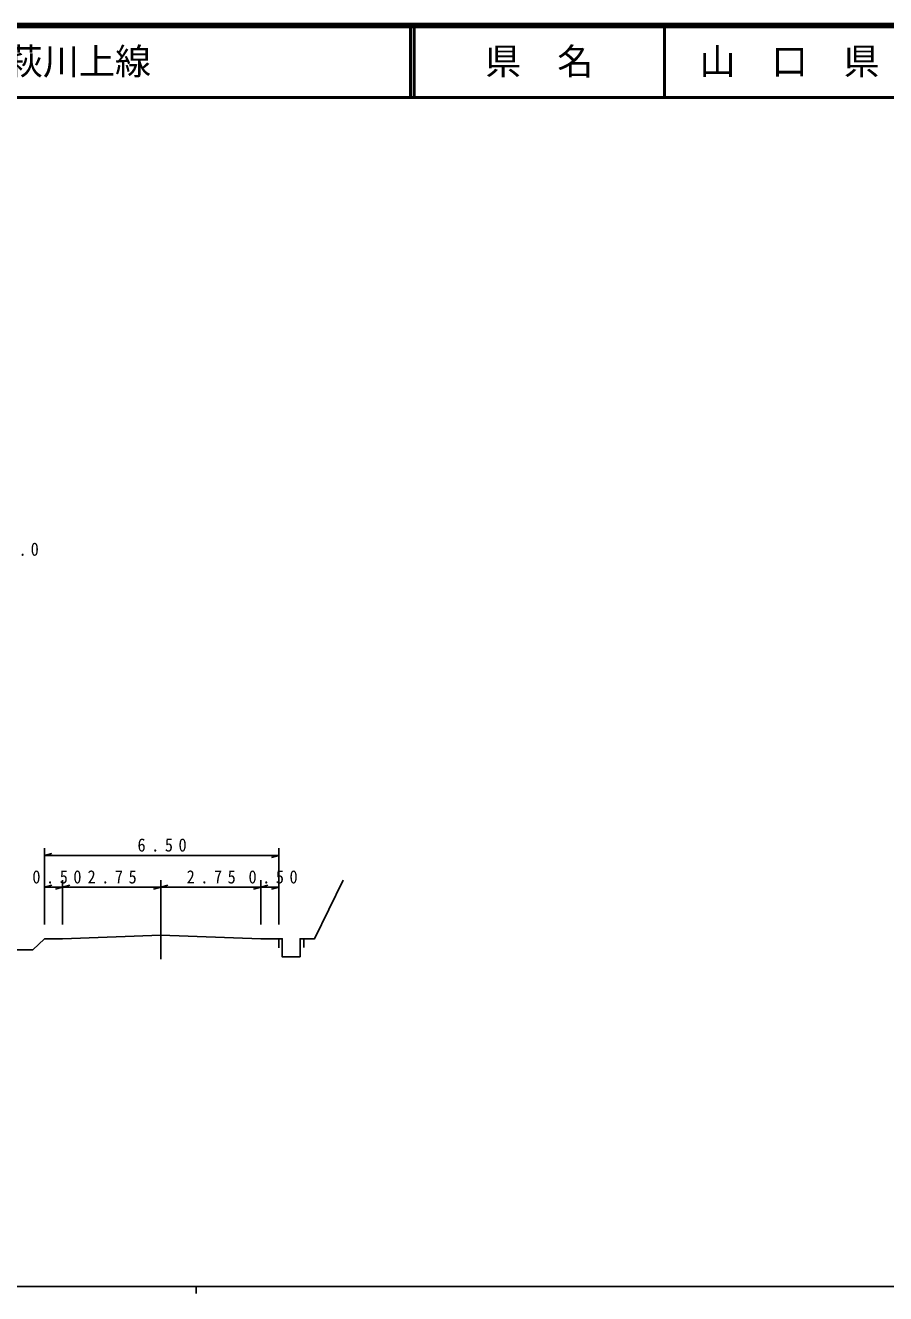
# Model space of a CAD drawing. Units: millimetres, scale not verified. Extents: x 40000 to 680000, y 20000 to 380000.
# Drawn here: x 244298 to 363711, y 204000 to 380000 of the extents above; entities that cross this region are included whole.
import ezdxf
from ezdxf.enums import TextEntityAlignment as Align

# ---------------------------------------------------------------- set-up
doc = ezdxf.new("R2010")
doc.units = ezdxf.units.MM
doc.header["$LTSCALE"] = 1000
for name, color, linetype, lineweight in [('M-BGD', 7, 'Continuous', 25), ('M-TTL', 2, 'Continuous', 140), ('M-TTL-BAND', 7, 'Continuous', 25), ('M-TTL-LINE', 7, 'Continuous', 50)]:
    doc.layers.add(name, color=color, linetype=linetype, lineweight=lineweight)
doc.layers.add('M-TTL-TXT', color=7, linetype='Continuous')
doc.styles.add('ＭＳ ゴシック', font='')
doc.styles.get('ＭＳ ゴシック').set_extended_font_data('MS Gothic')

msp = doc.modelspace()

# ---------------------------------------------------------------- linework, layer by layer
at = {"layer": 'M-BGD'}
for p, q in [((246961, 255247), (246961, 265818)), ((279461, 265818), (279461, 255247)), ((246961, 264818), (247961, 265098)), ((246961, 264818), (279461, 264818)), ((279461, 264818), (278461, 264538)), ((246961, 260390), (247961, 260670)), ((249461, 261390), (249461, 255247)), ((249461, 260390), (250461, 260670)), ((263096, 261390), (263096, 255247)), ((263096, 260390), (264096, 260670)), ((276961, 261390), (276961, 255247)), ((276961, 260390), (277961, 260670)), ((279461, 261390), (279461, 255247)), ((246961, 260390), (249461, 260390)), ((249461, 260390), (248461, 260110)), ((249461, 260390), (263096, 260390)), ((263096, 260390), (262096, 260110)), ((263096, 260390), (276961, 260390)), ((276961, 260390), (275961, 260110)), ((276961, 260390), (279461, 260390)), ((279461, 260390), (278461, 260110)), ((263096, 250409), (263096, 255962)), ((279461, 253247), (279461, 251977)), ((282940, 253247), (282940, 252026))]:
    msp.add_line(p, q, dxfattribs=at)
for points in [[(279461, 253247), (279961, 253247), (279940, 250747), (282440, 250747), (282440, 253247), (282940, 253247), (284440, 253247), (288393, 261382)], [(246961, 253247), (249461, 253247), (263096, 253747), (276961, 253247), (279461, 253247)], [(246961, 253247), (245317, 251730), (237059, 251730)]]:
    msp.add_lwpolyline(points, dxfattribs=at)
at = {"layer": 'M-TTL'}
msp.add_line((680000, 380000), (40000, 380000), dxfattribs=at)
at = {"layer": 'M-TTL-BAND'}
for p, q in [((40000, 205000), (579000, 205000)), ((268000, 205000), (268000, 204000))]:
    msp.add_line(p, q, dxfattribs=at)
at = {"layer": 'M-TTL-LINE'}
for p, q in [((297750, 380000), (297750, 370000)), ((298250, 380000), (298250, 370000)), ((333000, 380000), (333000, 370000)), ((40000, 370000), (680000, 370000))]:
    msp.add_line(p, q, dxfattribs=at)

# ---------------------------------------------------------------- texts
at = {"layer": 'M-BGD', "char_height": 1833, "attachment_point": 7, "style": 'ＭＳ ゴシック'}
for s, insert in [('\\T1.5;\\W0.9;φ300\\~L=7.0', (229012, 305900)), ('\\T1.69;\\W0.9;6.50', (259867, 265318)), ('\\T1.69;\\W0.9;0.50', (245274, 260890)), ('\\T1.69;\\W0.9;2.75', (252935, 260890)), ('\\T1.69;\\W0.9;2.75', (266685, 260890)), ('\\T1.69;\\W0.9;0.50', (275274, 260890))]:
    msp.add_mtext(s, dxfattribs=dict(at, insert=insert))
at = {"layer": 'M-TTL-TXT', "style": 'ＭＳ ゴシック'}
msp.add_text('主要地方道萩川上線', height=3666, dxfattribs=at).set_placement((216734, 375000), align=Align.MIDDLE_LEFT)
for s, p in [('県\u3000名', (315625, 375000)), ('山\u3000口\u3000県', (350375, 375000))]:
    msp.add_text(s, height=3666, dxfattribs=at).set_placement(p, align=Align.MIDDLE_CENTER)

doc.saveas('drawing.dxf')
